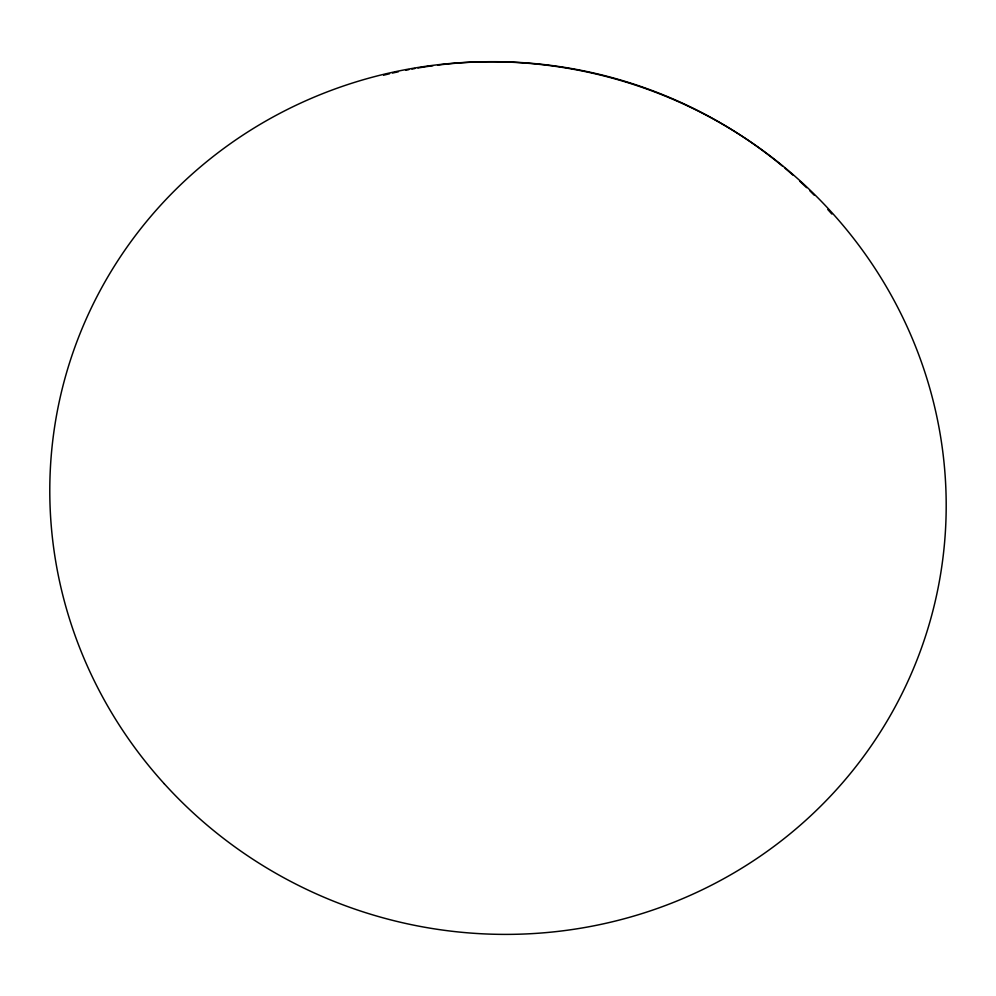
<?xml version="1.0" encoding="UTF-8"?>
<svg xmlns="http://www.w3.org/2000/svg" width="996" height="996" viewBox="0 0 996 996"><rect width="100%" height="100%" fill="white"/><g stroke="black" fill="none" stroke-linecap="round" stroke-linejoin="round"><path stroke-width="1.49" d="M383.609 75.223A440.904 427.595 16.2 0 1 389.523 73.766M392.486 73.082A440.904 427.595 16.2 0 1 398.437 71.749M405.907 70.206A440.904 427.595 16.2 0 1 408.908 69.62M411.896 69.06A440.904 427.595 16.2 0 1 414.909 68.525M417.922 68.002A440.904 427.595 16.2 0 1 433.036 65.699M437.593 65.114A440.904 427.595 16.2 0 1 782.682 166.282M785.022 168.249A440.904 427.595 16.2 0 1 793.127 175.246M799.925 181.397A440.904 427.595 16.2 0 1 806.586 187.671M809.873 190.859A440.904 427.595 16.2 0 1 814.193 195.166M827.801 209.521A440.904 427.595 16.2 0 1 831.847 214.04M164.203 783.69A449.296 435.227 16.2 0 0 923.939 640.914A449.296 435.227 16.2 0 0 405.82 69.596A449.296 435.227 16.2 0 0 164.203 783.69"/></g></svg>
